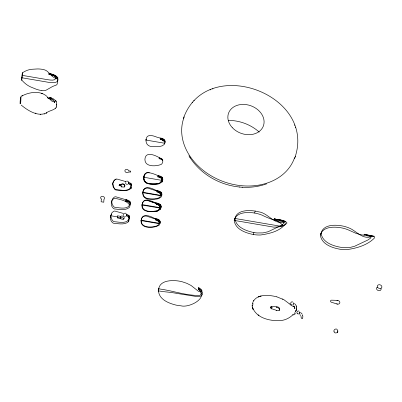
<?xml version="1.0" encoding="UTF-8"?>
<svg xmlns="http://www.w3.org/2000/svg" width="402" height="402" viewBox="0 0 402 402"><rect width="100%" height="100%" fill="white"/><g stroke="black" fill="none" stroke-linecap="round" stroke-linejoin="round"><path stroke-width="0.6" d="M21.211 105.058C27.698 110.505 38.029 117.148 46.582 112.877L46.109 113.148C49.592 109.796 57.667 110.495 56.702 104.068L56.702 104.545C57.717 99.962 52.34 98.5 48.366 97.279M295.073 313.726L294.897 313.007M299.902 312.781L299.445 311.917A0.558 0.342 83.6 0 0 299.319 312.037L299.299 312.103M337.856 331.369L337.831 330.992M47.471 98.018L47.607 97.219M47.692 97.259L47.572 97.982M56.697 105.158L56.702 104.615M158.242 290.837L158.338 291.525L158.885 288.204L158.242 290.837A76.973 46.099 3.5 0 0 167.609 292.078A60.225 36.064 3.5 0 1 177.171 293.47L195.814 296.405L200.01 296.329A4.427 2.608 3.6 0 0 201.126 295.917C204.874 293.912 201.05 289.741 198.849 288.204M21.597 77.717L21.703 80.269L22.411 76.053A9.603 1.372 -80.3 0 0 22.487 74.767L22.386 72.842L21.597 77.717L45.893 81.857C49.356 82.531 60.406 84.485 57.551 77.792A12.422 7.437 3.5 0 0 49.134 73.551L53.18 74.43L55.767 75.732A8.578 0.95 33.3 0 1 57.22 77.003L57.983 78.038L57.3 78.42A2.121 0.382 8.2 0 1 56.742 78.43C52.511 78.119 50.371 73.752 47.315 71.37A7.206 5.603 20.1 0 0 44.587 69.868L43.175 69.491A23.748 18.824 20.6 0 0 37.411 68.948L31.813 69.285A19.407 15.291 20.3 0 0 26.632 70.566A25.18 19.839 20.3 0 0 22.241 73.023M119.379 184.282L119.168 185.744L119.379 184.282L121.128 184.578A2.015 1.588 20.3 0 1 124.198 184.337A2.015 1.588 20.3 0 1 124.037 186.925A2.015 1.588 20.3 0 1 121.062 185.654L119.314 185.352M125.926 200.251A5.683 3.005 10 0 1 129.198 201.749L129.66 202.648L127.459 200.613L125.6 199.653L115.731 196.769A3.472 2.739 20.3 0 0 114.414 197.04C110.977 198.92 111.058 204.256 113.826 206.708A3.472 2.739 20.3 0 0 115.083 207.417C119.233 207.593 124.444 209.231 128.168 206.799A3.824 2.643 -66.1 0 0 129.283 205.196L129.484 204.643A2.025 1.231 -66.1 0 0 129.59 203.95L129.148 202.558A5.683 3.744 -3.9 0 0 125.861 201.327L126.143 199.668A6.693 3.613 9.1 0 1 129.992 201.412M125.861 201.322L126.143 199.668M128.308 216.351L128.72 218.246A2.025 1.231 -66.1 0 1 128.615 218.939L128.414 219.492M130.258 184.292L130.665 186.071A2.04 1.241 -66.1 0 1 130.549 186.925A2.397 1.462 -66.1 0 1 130.359 187.432A3.824 2.643 -66.1 0 1 129.248 189.04C125.524 191.473 120.314 189.829 116.163 189.654A3.472 2.739 20.3 0 1 114.907 188.945L113.449 186.88L112.791 183.699L113.113 186.719L114.761 189.332A3.472 2.739 20.3 0 0 116.022 190.04C120.927 190.422 126.811 191.965 131.002 188.453L131.655 186.071A4.517 2.698 -47.4 0 0 131.499 185.166L131.022 184.453A6.718 4.02 3.5 0 0 128.655 183.217A1.538 1.131 38.4 0 0 128.715 182.407A6.718 4.02 3.5 0 1 131.067 183.649L131.534 184.558A4.517 1.432 44.5 0 1 131.705 185.257L131.288 185.955M128.67 220.909L128.625 221.673C124.434 225.185 118.545 223.643 113.64 223.261A3.472 2.739 20.3 0 1 112.384 222.557C110.068 220.427 109.62 216.522 111.58 214.005M131.062 187.533L131.002 188.453L130.549 186.925M141.841 218.02L143.378 216.311L146.087 215.985L155.875 219.196L159.564 222.502L160.117 221.753A4.517 1.432 44.5 0 0 159.946 221.06L159.483 220.15A6.718 4.02 3.5 0 0 155.624 218.542L155.579 219.346A6.718 4.02 3.5 0 1 159.433 220.954L159.911 221.668A4.517 2.698 -47.4 0 1 160.066 222.567L159.418 224.954C154.016 228.768 138.137 229.17 141.549 218.678M160.76 206.829L161.061 206.186A4.517 1.432 44.5 0 0 160.895 205.487L160.428 204.578A6.718 4.02 3.5 0 0 156.574 202.97L156.524 203.774A6.718 4.02 3.5 0 1 160.378 205.387L160.855 206.095A4.517 2.698 -47.4 0 1 161.016 207L160.363 209.382L157.529 211.065A1.799 1.417 20.3 0 1 157.262 211.181C151.283 212.06 139.363 212.769 142.494 203.105M162.599 179.287L162.73 178.805A4.517 1.432 44.5 0 0 162.559 178.111L162.091 177.197A6.718 4.02 3.5 0 0 158.237 175.589L158.187 176.398A6.718 4.02 3.5 0 1 162.046 178.006L162.524 178.714A4.517 2.698 -47.4 0 1 162.679 179.619L162.026 182L159.197 183.684A1.799 1.417 20.3 0 1 158.926 183.799C152.941 184.674 141.037 185.402 144.162 175.724M155.624 218.542L155.363 219.929A5.708 3.417 3.5 0 1 158.639 221.296L159.081 222.688A2.025 1.231 -66.1 0 1 158.976 223.381L158.775 223.934A3.824 2.643 -66.1 0 1 157.659 225.537C152.453 227.919 139.549 228.356 141.373 219.281M159.921 207.814L159.72 208.362A3.904 2.698 -66.1 0 1 158.333 210.206C152.996 212.291 140.514 212.653 142.318 203.708M158.634 175.855C153.976 174.056 143.821 168.895 143.826 177.81C143.78 184.734 151.85 183.865 156.634 183.739C157.911 183.699 159.363 183.624 160.272 182.588A3.824 2.643 -66.1 0 0 161.388 180.98L161.584 180.433M146.082 139.936L146.117 139.399M160.026 207.12L159.584 205.723A5.708 3.417 3.5 0 0 156.308 204.357L156.574 202.97M143.067 191.362C141.248 200.442 154.152 200 159.358 197.618A3.824 2.643 -66.1 0 0 160.473 196.015L160.674 195.467A2.025 1.231 -66.1 0 0 160.78 194.774L160.338 193.377A5.708 3.417 3.5 0 0 157.061 192.01L157.323 190.623A6.718 4.02 3.5 0 1 161.182 192.231L161.644 193.141A4.517 1.432 44.5 0 1 161.815 193.839L161.262 194.588L157.574 191.277L147.785 188.066L145.464 188.211L143.795 189.654M159.338 183.292L159.981 182.845A3.904 2.698 -66.1 0 0 161.393 180.985A2.397 1.462 -66.1 0 0 161.574 180.473A2.04 1.241 -66.1 0 0 161.689 179.619L161.252 178.342A5.708 3.417 3.5 0 0 157.971 176.975L158.237 175.589M163.534 140.76A5.708 3.417 3.5 0 0 160.257 139.393L160.524 138.007A6.718 4.02 3.5 0 1 164.378 139.615L164.845 140.529A4.517 1.432 44.5 0 1 165.011 141.223C164.805 143.434 159.579 136.283 157.257 137.298C153.67 135.891 147.082 133.283 146.122 139.132A5.668 4.467 20.3 0 0 146.011 141.017C146.067 144.167 148.79 146.81 151.996 146.388C156.132 146.363 160.916 147.609 164.312 144.424L164.961 142.037A4.517 2.698 -47.4 0 0 164.805 141.132L164.328 140.424A6.718 4.02 3.5 0 0 160.473 138.816L160.524 138.007M157.061 192.01L157.323 190.623M161.689 179.739L161.282 177.84M162.363 160.091L162.408 159.287A5.708 3.417 3.5 0 0 159.132 157.916L159.081 158.725A5.708 3.417 3.5 0 1 162.363 160.091L162.8 161.483A2.025 1.231 -66.1 0 1 162.694 162.177L162.493 162.73A3.824 2.643 -66.1 0 1 161.378 164.333C156.453 166.473 144.73 167.378 144.906 159.267C145.574 150.031 157.272 156.182 161.569 159.021M162.076 181.237L162.026 182L161.574 180.473M291.973 304.912C289.646 304.726 290.681 300.947 292.777 301.972M158.735 288.49C160.358 280.566 170.79 280.149 177.277 280.842A30.075 23.698 20.3 0 1 182.372 281.822L186.88 283.345L191.061 285.47L198.427 291.279L200.055 291.797L201.608 291.44L201.95 290.696L201.628 289.731L198.643 287.515L198.261 289.591L198.533 287.661M370.654 235.376L373.85 236.502L374.393 237.275L374.322 238.155C367.217 245.25 356.413 248.416 346.544 249.637A30.341 23.909 20.3 0 1 341.444 249.456C333.157 248.265 321.58 244.702 320.364 235.085C322.761 225.894 335.298 226.542 342.74 228.115A30.341 23.909 20.3 0 1 347.76 229.658L355.785 233.245L360.594 234.673L369.654 236.286L374.453 236.286L363.981 234.235L370.187 235.753L370.951 236.175L370.92 236.838C361.669 239.476 356.122 230.356 348.308 227.688A28.924 22.793 20.3 0 0 343.63 226.215C336.167 224.602 323.499 223.894 321.077 233.145C322.314 242.818 334.007 246.376 342.333 247.537A28.924 22.793 20.3 0 0 347.097 247.677L350.579 247.32L354.564 246.285L367.85 240.019L370.855 237.924L370.92 236.612L370.172 235.979L363.981 234.235M20.482 98.279L20.944 96.631A2.241 0.322 -80.3 0 1 20.989 96.726L20.803 101.455L20.145 103.832M294.837 307.877L294.787 308.711L294.56 307.254L293.701 305.651M112.645 184.091L112.947 183.016M148.73 183.513C145.268 183.679 143.469 179.377 143.831 176.98M293.576 303.907L293.42 304.208M295.038 314.007L294.364 314.796M299.867 313.063L299.194 313.851M337.811 331.74L337.6 332.122M252.737 302.51C256.561 293.581 269.033 294.852 276.837 296.837M112.801 183.402L113.123 182.382M143.841 176.714L144.363 175.177M143.248 190.759L142.926 191.749A5.668 4.467 20.3 0 0 142.81 193.633C142.821 197.342 146.378 199.648 149.861 199.06C153.67 199.09 158.031 199.985 161.117 197.035L161.765 194.653A4.517 2.698 -47.4 0 0 161.609 193.749L161.132 193.035A6.718 4.02 3.5 0 0 157.272 191.427M143.69 177.367L143.911 176.619M49.009 74.219L49.134 73.551L48.928 74.315L53.124 75.285L55.707 76.732A8.578 6.829 -51.2 0 1 57.114 78.757L57.727 82.254L56.923 84.596A2.121 1.884 -6.8 0 1 56.34 85.013L52.647 86.45L46.175 90.143A7.206 5.749 20.9 0 1 43.321 90.721L41.893 90.611M56.38 107.239L56.476 106.942M183.392 118.419C206.347 53.501 318.032 94.123 294.586 158.524M49.054 73.435L48.923 74.104A11.412 6.834 3.5 0 1 55.496 76.882C57.059 81.641 49.23 79.877 46.753 79.541L22.452 75.4M112.982 182.769L113.329 181.804M119.233 184.669L120.982 184.965L121.128 184.578M121.062 185.654L120.917 186.041A2.015 1.588 20.3 0 0 121.881 187.136M110.269 217.311L111.872 212.869L113.545 211.336A3.472 2.739 20.3 0 1 114.861 211.065L123.56 213.497M146.097 139.67L145.956 140.057L164.795 143.268L164.961 142.861A7.512 4.497 3.5 0 0 164.745 140.63L164.353 140.022A6.718 4.02 3.5 0 0 160.498 138.409L160.282 138.992M117.449 217.447L120.253 217.924L120.826 216.376A2.015 1.588 20.3 0 1 123.655 216.633A2.015 1.588 20.3 0 1 123.685 218.974A2.015 1.588 20.3 0 1 120.851 218.547L117.329 217.949L117.459 215.799L120.826 216.376M120.706 218.934L120.851 218.547M143.67 177.639L143.815 177.252L161.408 180.292M160.257 139.393L160.473 138.816M142.022 204.749L142.167 204.362M141.991 205.286L142.132 204.899M141.077 220.321L141.218 219.934M141.042 220.859L141.187 220.467M157.971 176.975L158.187 176.398M156.308 204.357L156.524 203.774M155.363 219.929L155.579 219.346M255.24 211.08L254.521 213.02C247.602 211.96 236.165 211.889 234.21 220.407C235.14 229.326 245.637 232.949 253.215 234.497A29.05 22.889 20.3 0 0 260.863 234.964C269.531 233.632 279.812 231.321 285.249 224.055L285.169 222.969C282.752 219.638 277.948 219.859 274.305 218.959L280.475 223.12L282.229 224.773L282.485 225.713C279.918 226.788 276.928 225.361 274.249 225.16L234.929 218.462L234.21 220.407L273.531 227.105C278.043 227.135 283.923 226.864 286.933 223.145L286.742 222.406C283.325 219.613 278.44 219.793 274.305 218.959L282.144 220.753L283.309 221.246L283.907 222.015C273.717 224.753 268.129 212.914 258.566 211.804A30.009 23.648 20.3 0 0 255.24 211.08C248.32 210.02 236.884 209.95 234.929 218.467C235.858 227.386 246.356 231.009 253.933 232.557A30.009 23.648 20.3 0 0 257.28 232.969L263.008 232.899L268.169 231.728L281.405 225.291L283.395 223.824L283.832 222.386C281.546 219.728 277.455 219.834 274.305 218.959M253.215 234.497L253.933 232.557M270.345 307.661A1.342 1.055 23.2 0 1 271.471 307.374L271.772 306.555L276.938 306.816A2.352 1.824 22.5 0 1 279.707 309.043M271.295 309.007L271.425 308.646A1.342 1.06 24.7 0 1 270.42 307.279A1.342 1.045 25.5 0 1 271.757 306.555M276.782 306.826L276.496 307.575A2.352 1.859 19.4 0 1 278.571 308.158L278.747 308.314A2.352 1.854 18.9 0 1 279.45 309.746M276.43 310.751L276.566 310.379L271.425 308.646M320.364 235.085L321.077 233.145M143.102 191.146L143.68 189.714M142.353 203.497L142.7 202.558M141.409 219.065L141.755 218.125M295.163 157.071L295.42 156.438M162.514 180.85L162.674 180.443A7.512 4.497 3.5 0 0 162.458 178.212L162.071 177.604A6.718 4.02 3.5 0 0 158.212 175.991L157.996 176.573A5.708 3.417 3.5 0 1 161.277 177.94L161.875 178.945M160.845 208.231L161.011 207.824A7.512 4.497 3.5 0 0 160.795 205.593L160.403 204.98A6.718 4.02 3.5 0 0 156.549 203.372M113.188 182.191L114.103 180.397L115.495 179.277A3.472 2.739 20.3 0 1 116.811 179.006L126.127 181.669M144.223 175.563L144.594 174.679M143.308 190.598C145.901 184.096 154.77 189.97 158.986 191.754C159.443 192.256 161.664 194.498 160.388 192.573A5.708 3.417 3.5 0 0 157.107 191.206M142.554 202.945C145.067 196.719 152.624 202.105 156.966 203.236M141.61 218.517C144.197 212.03 153.293 217.854 157.438 219.819C157.896 220.346 159.956 222.346 158.689 220.487A5.708 3.417 3.5 0 0 155.413 219.12M123.63 214.045L123.655 215.588M113.419 181.669L114.605 180.116M144.449 175.066C145.052 173.001 147.439 172.041 149.383 172.775M142.785 202.447C143.745 200.106 146.655 199.92 148.685 200.854M129.263 218.648L129.645 217.155L129.122 215.708A6.683 3.608 9.1 0 0 126.736 214.397A1.548 0.955 7.2 0 1 126.519 214.879M253.597 300.46L253.36 300.847M54.345 102.319L54.622 102.063M53.29 74.636L53.124 75.601L53.325 74.651M295.184 312.118C297.204 309.661 297.143 305.354 294.435 303.445M144.705 174.624L145.63 173.599M54.451 102.173L54.416 101.842L54.486 102.143M192.106 102.595L192.553 102.118M193.774 100.812L194.216 100.344M293.37 304.264L292.897 304.721M337.489 332.238L337.223 332.494L337.549 332.178M293.54 314.138C289.937 317.942 284.968 320.454 279.686 320.65C269.42 321.072 255.968 317.851 252.446 307.083L252.521 307.58L252.446 307.143M337.193 332.524L336.926 332.781M294.576 312.887L294.862 312.957M55.566 108.419L55.33 108.585M124.148 213.437L125.263 213.12L126.248 213.537M21.371 96.284C28.753 92.033 40.622 90.128 47.27 96.721M22.417 95.606L21.929 95.912L22.386 95.626M157.674 210.673L158.604 209.97A3.824 2.643 -66.1 0 0 159.725 208.362A2.397 1.462 -66.1 0 0 159.911 207.854A2.04 1.241 -66.1 0 0 160.026 207L159.584 205.723L160.378 205.387M114.962 179.865L115.349 179.664M159.197 183.684L156.041 184.141L149.624 183.965M157.529 211.065L154.378 211.522L147.961 211.346M130.424 183.925L131.067 183.649L131.022 184.453L130.228 184.794A5.708 3.417 3.5 0 0 128.318 183.774A1.653 1.206 39.8 0 0 128.414 183.111M161.599 177.413L162.091 177.197L162.046 178.006L161.252 178.342M128.424 216.005L129.122 215.708L129.605 217.814L128.625 221.673L128.399 219.522A3.824 2.643 -66.1 0 1 127.288 221.105C123.565 223.522 118.364 221.889 114.213 221.713A3.472 2.739 20.3 0 1 112.957 221.005L111.5 218.934L110.841 215.758L117.394 216.874M156.358 203.553A5.708 3.417 3.5 0 1 159.634 204.919L160.428 204.578M210.025 89.917L210.547 89.716M212.487 88.973L212.99 88.782M44.27 114.042L44.577 113.932M264.079 184.699L266.586 183.88M127.655 184.312L126.203 184.161L125.409 182.875M263.451 184.9C256.521 186.92 249.235 187.679 242.029 187.221M126.63 181.116L127.735 181.191L128.56 181.935M125.58 216.407L124.595 216.382M160.142 207.648L142.152 204.633M336.188 333.032L334.941 332.801L334.062 331.851M298.515 314.052L297.565 313.791M294.495 306.676L293.299 306.495M337.695 300.359L331.881 300.183A1.342 1.06 20.3 0 0 330.519 300.947A1.342 1.06 20.3 0 0 331.534 302.279L337.464 304.118M54.561 102.018L52.064 101.289L48.707 98.183M272.481 307.424L271.466 307.379M189.93 157.398C200.779 174.347 219.984 185.247 239.904 187.056M239.572 187.03L242.411 187.247M293.44 314.992L292.736 314.736M40.12 114.274L40.838 114.369M142.006 205.02L160.242 208.125M141.202 220.201L157.921 223.05C159.845 224.065 159.79 221.814 158.664 220.894A5.708 3.417 3.5 0 0 155.388 219.527M141.062 220.587L159.901 223.798L160.061 223.391A7.512 4.497 3.5 0 0 159.85 221.16L159.458 220.552A6.718 4.02 3.5 0 0 155.599 218.944M277.385 219.487L282.958 220.562L285.405 221.462C277.239 221.633 269.29 218.773 262.064 215.145A29.05 22.889 20.3 0 0 254.521 213.03M158.961 288.892C172.463 290.551 185.9 295.756 199.568 295.42A3.05 1.829 3.5 0 0 200.422 294.962C202.327 292.892 200.02 290.068 198.462 288.561M48.19 98.264L49.546 98.621L48.19 98.264C51.019 98.927 54.587 100.45 54.416 101.937M293.47 306.545L291.36 305.52L289.159 303.636M148.599 200.829L156.825 203.623M49.727 97.626L51.682 98.259L50.391 97.827M276.847 296.842L283.948 299.741L289.144 303.616M149.569 201.111L156.413 203.432M35.276 113.103L35.969 113.324M298.957 311.053C297.319 310.354 296.038 312.922 297.591 313.806M293.254 302.771L293.581 303.334M125.364 181.825L125.982 182.056M282.48 298.977L282.973 299.219M52.898 98.761L53.456 99.053M301.922 318.51L301.726 318.364A3.095 2.442 20.3 0 1 301.063 316.168M157.338 203.427L158.237 204.1M52.476 99.817L52.974 100.118M198.422 289.375C209.392 297.962 188.855 308.183 180.915 305.801A30.075 23.698 20.3 0 1 175.805 305.043C168.805 303.274 159.282 299.601 158.564 291.299M300.565 312.47L302.163 314.108M258.521 315.248L258.069 314.932L258.963 315.54M157.448 203.965L157.69 204.126A1.799 1.417 20.3 0 1 157.941 204.332L158.252 204.648M157.504 204L157.941 204.332M130.454 184.694L130.012 184.287M161.137 177.93L161.398 178.171L161.086 177.885M161.815 159.267L162.87 160.182L162.408 159.287M337.419 329.63C335.961 327.856 332.951 329.957 334.102 331.936M159.137 205.543L160.197 206.613M158.408 204.809L159.207 205.613M56.084 101.269L55.833 101.008L56.049 101.234M299.837 314.585L300.053 314.861M300.098 314.927L300.53 315.64M159.634 204.919L160.036 205.593L159.715 205.045M188.91 155.74L190.277 157.956M129.992 201.412L130.514 203.306L129.645 204.93C126.308 200.352 120.243 199.573 115.158 198.322A3.472 2.739 20.3 0 0 113.841 198.588C110.404 200.467 110.485 205.809 113.253 208.261A3.472 2.739 20.3 0 0 114.51 208.965C119.414 209.352 125.298 210.884 129.494 207.377L130.469 204.121L129.941 202.216A6.693 4.357 -2.8 0 0 126.077 200.744M160.338 206.598L159.609 205.321A5.708 3.417 3.5 0 0 156.333 203.955M302.505 315.248L302.545 315.349A4.819 3.794 20.3 0 1 302.465 318.243M161.82 178.704L161.765 178.352M295.359 127.158L295.56 127.725M294.525 124.851L294.721 125.399M159.911 207.854L160.363 209.382M296.194 305.907L296.214 305.987M296.53 307.198L296.44 306.791M337.826 330.957L337.615 330.399A0.533 0.387 86.5 0 0 337.248 330.208M128.565 216.804L128.615 217.407M126.751 214.397A1.538 1.131 37.6 0 1 126.68 215.326A6.683 4.352 -2.8 0 1 129.072 216.512L128.278 216.854A5.673 3.739 -3.9 0 0 126.344 215.879M126.68 215.326A1.548 0.899 -0.1 0 1 126.379 215.844M126.479 215.281A1.653 1.221 39.8 0 1 126.354 215.879M120.253 217.924A2.015 1.588 20.3 0 1 122.349 217.728A2.015 1.588 20.3 0 1 123.69 219.311M115.766 179.523A3.472 2.739 20.3 0 1 116.203 179.433M128.705 182.407A1.603 0.96 3.5 0 1 128.459 182.895M128.655 183.217A1.603 0.96 3.5 0 1 128.369 183.739M120.982 184.965A2.015 1.588 20.3 0 1 123.866 184.588A2.015 1.588 20.3 0 1 124.243 187.116M158.021 176.171A5.708 3.417 3.5 0 1 158.494 176.267M381.001 288.47A2.352 1.854 20.3 0 1 379.815 290.596A2.352 1.854 20.3 0 1 376.91 289.571A2.352 1.854 20.3 0 1 377.272 287.154M20.17 103.736A7.553 1.075 -80.3 0 1 20.502 98.259M21.814 80.083A25.18 19.844 20.3 0 0 25.818 83.978A19.407 15.286 20.3 0 0 30.738 86.978L36.18 89.189A23.748 18.592 20.3 0 0 41.893 90.606M294.988 313.645A1.156 0.427 76.4 0 1 294.978 313.892M337.745 331.263A1.518 0.563 76.4 0 1 337.735 331.585M336.735 332.585A1.543 0.698 -84 0 1 336.66 332.469M336.926 300.339A2.352 1.854 20.3 0 1 339.871 302.626A2.352 1.854 20.3 0 1 336.72 303.887M252.858 303.058A1.703 0.276 -79.7 0 1 252.828 304.626A1.703 0.276 -79.7 0 1 252.305 306.354M252.205 306.389A1.703 0.276 -79.7 0 1 252.215 304.922M252.506 303.646A1.703 0.276 -79.7 0 1 252.763 303.088M293.52 303.565A1.156 0.427 76.4 0 1 293.51 303.811M279.445 309.847A2.352 1.859 19.4 0 1 279.219 310.555M279.707 309.158A2.352 1.849 21.2 0 1 278.646 310.515L278.48 310.58A2.352 1.859 23.1 0 1 276.707 310.444M299.817 312.701A1.156 0.427 76.4 0 1 299.812 312.947M299.053 313.706A1.171 0.533 -84 0 1 298.967 313.555M302.314 318.198A1.151 0.91 20.3 0 1 302.002 318.59M302.279 314.856A0.935 0.734 20.3 0 1 302.44 315.243M228.351 120.424A37.381 29.457 20.3 0 1 259.235 132.082M294.631 157.544A58.833 46.361 20.3 0 1 223.165 181.508A58.833 46.361 20.3 0 1 184.232 116.887M101.314 199.01L101.143 201.769L103.766 202.216L103.942 199.332A2.015 1.588 20.3 0 0 104.017 197A2.015 1.588 20.3 0 0 101.183 196.658A2.015 1.588 20.3 0 0 101.314 199.01M130.494 171.121L130.429 172.192L128.68 171.895A2.015 1.588 20.3 0 1 125.61 172.136A2.015 1.588 20.3 0 1 125.766 169.549A2.015 1.588 20.3 0 1 128.746 170.82L130.494 171.121M161.232 194.885L160.498 195.327L142.901 192.282L142.755 192.669L161.599 195.88L161.76 195.478A7.512 4.497 3.5 0 0 161.544 193.241L161.157 192.633A6.718 4.02 3.5 0 0 157.298 191.025L157.082 191.608A5.708 3.417 3.5 0 1 160.363 192.975L161.232 194.885M296.575 308.912L296.45 309.505L296.575 308.912M296.113 310.45L295.792 311.113L296.113 310.45M258.732 296.761L258.27 296.932L261.094 296.058L258.717 296.766M42.15 93.324L41.813 93.239L42.15 93.324M51.687 98.264L51.039 98.033L51.687 98.264M50.913 99.088L50.245 98.837L50.908 99.088M159.82 205.628L159.333 205.181L159.81 205.623M55.461 100.651L55.164 100.379L55.461 100.651M55.788 100.962L55.501 100.691L55.762 100.942M253.059 309.299L252.717 308.389L253.044 309.274M294.726 307.872L294.656 307.56L294.716 307.837M377.865 287.636A2.352 1.854 20.3 0 0 381.774 287.525A2.352 1.854 20.3 0 0 379.176 284.701A2.352 1.854 20.3 0 0 377.865 287.636M232.326 127.64A18.552 14.623 20.3 0 0 263.124 126.595A18.552 14.623 20.3 0 0 242.456 104.414A18.552 14.623 20.3 0 0 232.326 127.64"/></g></svg>
